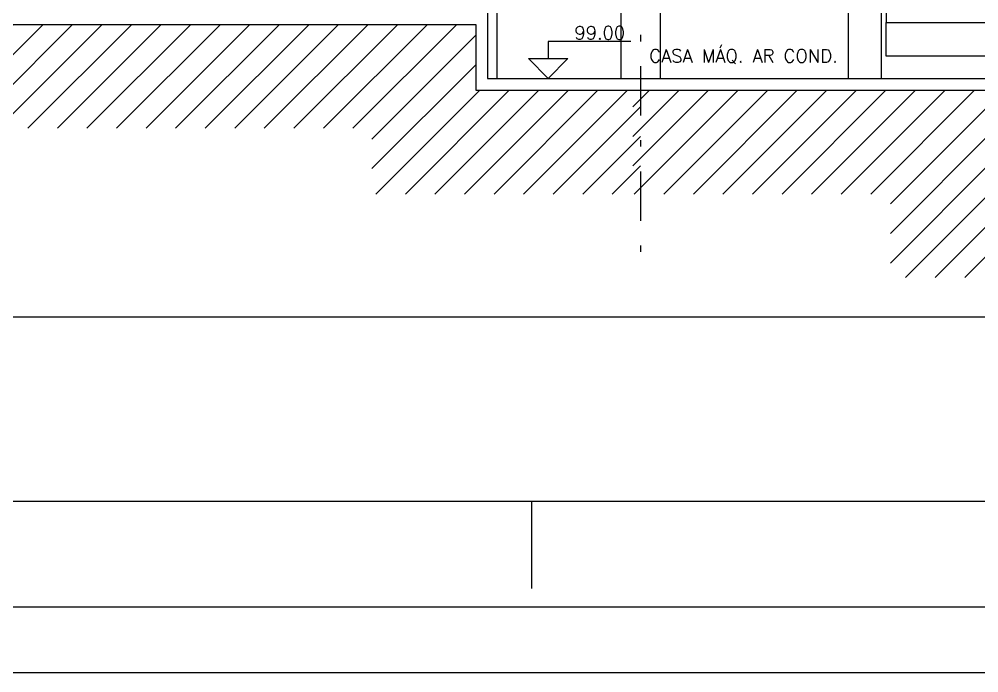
# Model space of a CAD drawing. Extents: x -14 to 107, y -33 to 53.
# Drawn here: x 24.42 to 39, y -33.29 to -23.35 of the extents above; entities that cross this region are included whole.
import ezdxf
from ezdxf.enums import TextEntityAlignment as Align

# ---------------------------------------------------------------- set-up
doc = ezdxf.new("R2010")
doc.units = 0
doc.header["$LTSCALE"] = 1.5
doc.header["$MEASUREMENT"] = 0
doc.linetypes.add('DASHDOT', pattern=[1, 0.5, -0.25, 0, -0.25])
for name, color, linetype in [('7', 7, 'CONTINUOUS'), ('A-ESTRUTURA', 4, 'CONTINUOUS'), ('A-HACHURA', 1, 'CONTINUOUS'), ('A-PAREDE', 3, 'CONTINUOUS'), ('EIXOS', 7, 'DASHDOT'), ('LNHVISTA', 2, 'CONTINUOUS'), ('N-LNHVISTA', 2, 'CONTINUOUS'), ('N-NOTACOES', 7, 'CONTINUOUS'), ('N-TEXTO', 2, 'CONTINUOUS'), ('T-FOLHA', 7, 'CONTINUOUS')]:
    doc.layers.add(name, color=color, linetype=linetype)
doc.styles.add('REGUA-080', font='simplex', dxfattribs={"height": 0.15})
doc.styles.add('ROMANS', font='romans')

# ---------------------------------------------------------------- blocks, each defined once
blk = doc.blocks.new('N-1903')
at = {"layer": 'N-NOTACOES', "color": 1}
for p, q in [((0.01255, 0.00562), (0, 0.00562)), ((0, 0.00562), (0, 0.003)), ((-0.003, 0.003), (0.003, 0.003)), ((0, 0), (-0.003, 0.003)), ((0.003, 0.003), (0, 0))]:
    blk.add_line(p, q, dxfattribs=at)
at = {"layer": 'N-NOTACOES', "color": 2, "style": 'ROMANS'}
blk.add_attdef('COTAC', text='', height=0.002, dxfattribs=at).set_placement((0.00785, 0.00691), align=Align.MIDDLE)

msp = doc.modelspace()

# ---------------------------------------------------------------- hatches: boundary and pattern name
at = {"layer": 'A-HACHURA'}
h = msp.add_hatch(dxfattribs=at)
h.set_pattern_fill('ANSI31', color=256, scale=0.1, style=0)
h.set_pattern_definition([(45, (7.37518, -43.08307), (-0.2245064, 0.2245064), [])])
h.paths.add_polyline_path([(31.353, -23.432), (22.173, -23.432), (22.173, -25.011), (29.774, -25.011), (29.774, -26.011), (33.856, -26.011), (33.856, -24.432), (31.353, -24.432)])
h = msp.add_hatch(dxfattribs=at)
h.set_pattern_fill('ANSI31', color=256, scale=0.1, style=0)
h.set_pattern_definition([(45, (7.25995, -43.08307), (-0.2245064, 0.2245064), [])])
h.paths.add_polyline_path([(33.741, -24.432), (33.741, -26.011), (37.652, -26.011), (37.652, -27.277), (41.476, -27.277), (41.476, -26.252), (39.317, -26.252), (39.231, -26.252), (39.231, -24.432)])

# ---------------------------------------------------------------- linework, layer by layer
at = {"layer": '7', "color": 82, "linetype": 'CONTINUOUS'}
for p in [(105.201, -27.883), (73.887, -27.883)]:
    msp.add_line(p, (-10.199, -27.883), dxfattribs=at)
at = {"layer": 'A-ESTRUTURA'}
for p, q in [((37.591, -23.252), (37.591, -23.402)), ((37.591, -23.402), (39.248, -23.402)), ((31.533, -24.252), (39.552, -24.252))]:
    msp.add_line(p, q, dxfattribs=at)
at = {"layer": 'A-ESTRUTURA', "color": 5}
for p, q in [((8.859, -23.432), (31.353, -23.432)), ((31.353, -23.432), (31.353, -24.432)), ((31.353, -24.432), (39.42, -24.432))]:
    msp.add_line(p, q, dxfattribs=at)
at = {"layer": 'A-PAREDE'}
for p, q in [((31.533, -20.639), (31.533, -24.252)), ((31.673, -20.67), (31.673, -24.252))]:
    msp.add_line(p, q, dxfattribs=at)
at = {"layer": 'EIXOS'}
msp.add_line((33.856, -1.665), (33.856, -27.182), dxfattribs=at)
at = {"layer": 'LNHVISTA', "color": 1}
for p, q in [((33.556, -21.7), (33.556, -24.252)), ((34.156, -21.833), (34.156, -24.252))]:
    msp.add_line(p, q, dxfattribs=at)
at = {"layer": 'N-LNHVISTA', "color": 7}
for p, q in [((37.012, -22.464), (37.012, -24.252)), ((37.512, -22.575), (37.512, -24.252)), ((37.591, -23.912), (37.591, -23.402)), ((39.248, -23.912), (37.591, -23.912))]:
    msp.add_line(p, q, dxfattribs=at)
at = {"layer": 'T-FOLHA', "color": 1}
msp.add_lwpolyline([(-13.699, -33.287), (-13.699, 52.813), (107.201, 52.813), (107.201, -33.287)], close=True, dxfattribs=at)
at = {"layer": 'T-FOLHA', "color": 2}
msp.add_lwpolyline([(-12.699, -32.287), (-12.699, 51.813), (106.201, 51.813), (106.201, -32.287)], close=True, dxfattribs=at)
at = {"layer": 'T-FOLHA', "color": 3}
msp.add_lwpolyline([(-10.199, 50.491), (105.201, 50.491), (105.201, -30.683), (-10.199, -30.683), (-10.199, 50.491)], dxfattribs=at)
at = {"layer": 'T-FOLHA', "color": 2}
msp.add_lwpolyline([(32.201, -30.683), (32.201, -32.005)], dxfattribs=at)

# ---------------------------------------------------------------- block references
at = {"layer": 'N-LNHVISTA', "xscale": 100, "yscale": 100, "zscale": 100}
msp.add_blockref('N-1903', (32.453, -24.252), dxfattribs=at).add_auto_attribs({'COTAC': '99.00'})

# ---------------------------------------------------------------- texts
at = {"layer": 'N-TEXTO', "color": 3, "style": 'REGUA-080'}
msp.add_text('CASA MÁQ. AR COND.', height=0.2, dxfattribs=at).set_placement((33.99, -24.011))

doc.saveas('drawing.dxf')
